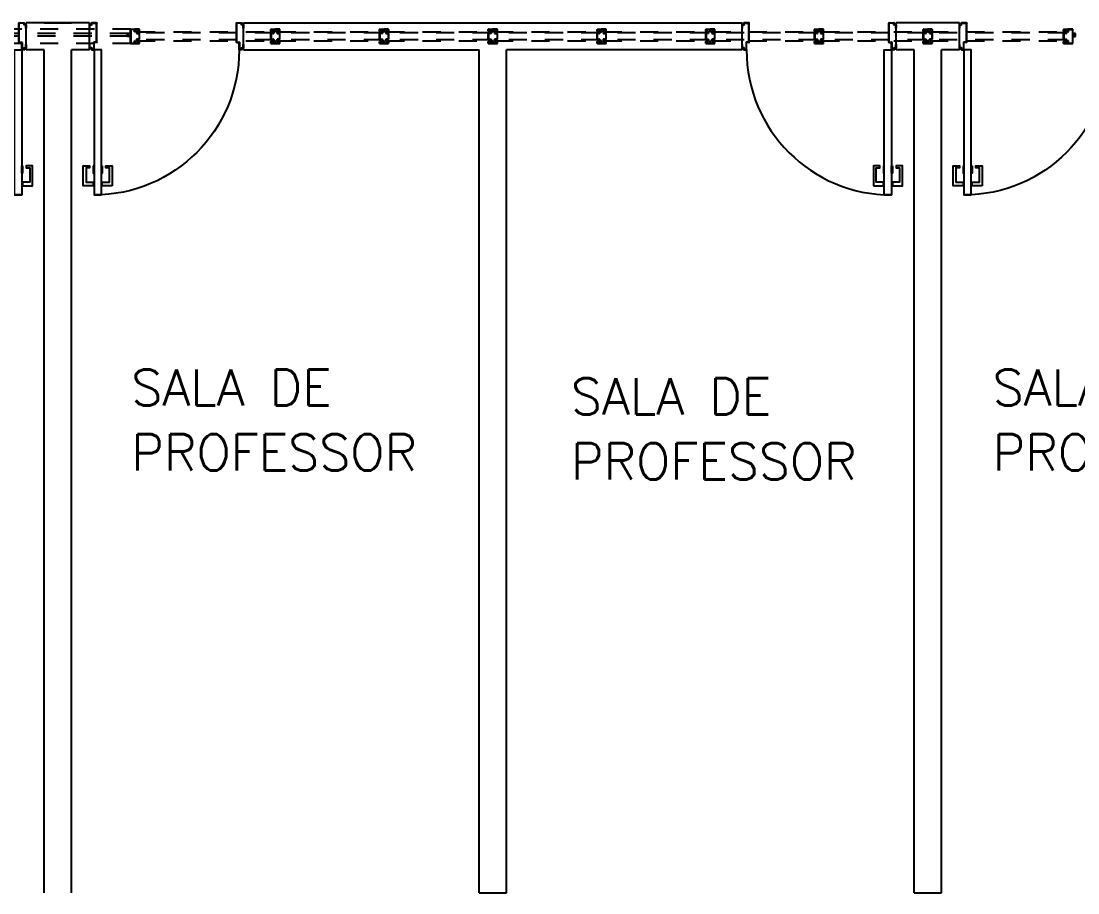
# Model space of a CAD drawing. Header units: millimetres. Extents: x 2801 to 3319, y 1187 to 1422.
# Drawn here: x 3156.15 to 3161.98, y 1268.75 to 1273.56 of the extents above; entities that cross this region are included whole.
import ezdxf

# ---------------------------------------------------------------- set-up
doc = ezdxf.new("R2010")
doc.units = ezdxf.units.MM
doc.linetypes.add('HIDDEN', pattern=[0.375, 0.25, -0.125])
for name, color, linetype in [('AR-ALV', 2, 'Continuous'), ('AR-ESQ', 1, 'Continuous'), ('AR-PORTA', 1, 'Continuous'), ('AR-TALUDE', 1, 'Continuous'), ('DT-ESQ-PROJ', 1, 'HIDDEN'), ('maçaneta', 1, 'Continuous'), ('mov', 1, 'Continuous'), ('PM-PERFIL U-C', 2, 'Continuous'), ('pm1', 2, 'Continuous'), ('TEXTO', 2, 'Continuous')]:
    doc.layers.add(name, color=color, linetype=linetype)
doc.styles.add('UNB-100', font='simplex.shx', dxfattribs={"height": 0.2})

# ---------------------------------------------------------------- blocks, each defined once
blk = doc.blocks.new('EF142-P')
at = {"layer": 'DT-ESQ-PROJ', "color": 1, "ltscale": 0.1}
for points in [[(0.025, -0.1035), (0.025, -0.1135, -0.414214), (0.0235, -0.115), (0.0015, -0.115, -0.414214), (0, -0.1135), (0, -0.1), (0.0015, -0.1), (0.0015, -0.113, 0.414214), (0.002, -0.1135), (0.023, -0.1135, 0.414214), (0.0235, -0.113), (0.0235, -0.1035), (0.0105, -0.1035, -0.414214), (0.009, -0.102), (0.009, -0.092, -0.414214), (0.0105, -0.0905), (0.0235, -0.0905), (0.0235, -0.0595), (0.0105, -0.0595, -0.414214), (0.009, -0.058), (0.009, -0.048, -0.414214), (0.0105, -0.0465), (0.0235, -0.0465), (0.0235, -0.037, 0.414214), (0.023, -0.0365), (0.002, -0.0365, 0.414214), (0.0015, -0.037), (0.0015, -0.05), (0, -0.05), (0, -0.0365, -0.414214), (0.0015, -0.035), (0.0235, -0.035, -0.414214), (0.025, -0.0365), (0.025, -0.0465, -0.414214), (0.0235, -0.048), (0.0105, -0.048), (0.0105, -0.058), (0.0235, -0.058), (0.0235, -0.058, -0.414214), (0.025, -0.0595), (0.025, -0.0905, -0.414214), (0.0235, -0.092), (0.0235, -0.092), (0.0105, -0.092), (0.0105, -0.102), (0.0235, -0.102, -0.414214)], [(0.75, -0.1035), (0.75, -0.1135, 0.414214), (0.7515, -0.115), (0.7735, -0.115, 0.414214), (0.775, -0.1135), (0.775, -0.1), (0.7735, -0.1), (0.7735, -0.113, -0.414214), (0.773, -0.1135), (0.752, -0.1135, -0.414214), (0.7515, -0.113), (0.7515, -0.1035), (0.7645, -0.1035, 0.414214), (0.766, -0.102), (0.766, -0.092, 0.414214), (0.7645, -0.0905), (0.7515, -0.0905), (0.7515, -0.0595), (0.7645, -0.0595, 0.414214), (0.766, -0.058), (0.766, -0.048, 0.414214), (0.7645, -0.0465), (0.7515, -0.0465), (0.7515, -0.037, -0.414214), (0.752, -0.0365), (0.773, -0.0365, -0.414214), (0.7735, -0.037), (0.7735, -0.05), (0.775, -0.05), (0.775, -0.0365, 0.414214), (0.7735, -0.035), (0.7515, -0.035, 0.414214), (0.75, -0.0365), (0.75, -0.0465, 0.414214), (0.7515, -0.048), (0.7645, -0.048), (0.7645, -0.058), (0.7515, -0.058), (0.7515, -0.058, 0.414214), (0.75, -0.0595), (0.75, -0.0905, 0.414214), (0.7515, -0.092), (0.7515, -0.092), (0.7645, -0.092), (0.7645, -0.102), (0.7515, -0.102, 0.414214)], [(0.8, -0.1035), (0.8, -0.1135, -0.414214), (0.7985, -0.115), (0.7765, -0.115, -0.414214), (0.775, -0.1135), (0.775, -0.1), (0.7765, -0.1), (0.7765, -0.113, 0.414214), (0.777, -0.1135), (0.798, -0.1135, 0.414214), (0.7985, -0.113), (0.7985, -0.1035), (0.7855, -0.1035, -0.414214), (0.784, -0.102), (0.784, -0.092, -0.414214), (0.7855, -0.0905), (0.7985, -0.0905), (0.7985, -0.0595), (0.7855, -0.0595, -0.414214), (0.784, -0.058), (0.784, -0.048, -0.414214), (0.7855, -0.0465), (0.7985, -0.0465), (0.7985, -0.037, 0.414214), (0.798, -0.0365), (0.777, -0.0365, 0.414214), (0.7765, -0.037), (0.7765, -0.05), (0.775, -0.05), (0.775, -0.0365, -0.414214), (0.7765, -0.035), (0.7985, -0.035, -0.414214), (0.8, -0.0365), (0.8, -0.0465, -0.414214), (0.7985, -0.048), (0.7855, -0.048), (0.7855, -0.058), (0.7985, -0.058), (0.7985, -0.058, -0.414214), (0.8, -0.0595), (0.8, -0.0905, -0.414214), (0.7985, -0.092), (0.7985, -0.092), (0.7855, -0.092), (0.7855, -0.102), (0.7985, -0.102, -0.414214)], [(1.35, -0.1035), (1.35, -0.1135, 0.414214), (1.3515, -0.115), (1.3735, -0.115, 0.414214), (1.375, -0.1135), (1.375, -0.1), (1.3735, -0.1), (1.3735, -0.113, -0.414214), (1.373, -0.1135), (1.352, -0.1135, -0.414214), (1.3515, -0.113), (1.3515, -0.1035), (1.3645, -0.1035, 0.414214), (1.366, -0.102), (1.366, -0.092, 0.414214), (1.3645, -0.0905), (1.3515, -0.0905), (1.3515, -0.0595), (1.3645, -0.0595, 0.414214), (1.366, -0.058), (1.366, -0.048, 0.414214), (1.3645, -0.0465), (1.3515, -0.0465), (1.3515, -0.037, -0.414214), (1.352, -0.0365), (1.373, -0.0365, -0.414214), (1.3735, -0.037), (1.3735, -0.05), (1.375, -0.05), (1.375, -0.0365, 0.414214), (1.3735, -0.035), (1.3515, -0.035, 0.414214), (1.35, -0.0365), (1.35, -0.0465, 0.414214), (1.3515, -0.048), (1.3645, -0.048), (1.3645, -0.058), (1.3515, -0.058), (1.3515, -0.058, 0.414214), (1.35, -0.0595), (1.35, -0.0905, 0.414214), (1.3515, -0.092), (1.3515, -0.092), (1.3645, -0.092), (1.3645, -0.102), (1.3515, -0.102, 0.414214)], [(1.4, -0.1035), (1.4, -0.1135, -0.414214), (1.3985, -0.115), (1.3765, -0.115, -0.414214), (1.375, -0.1135), (1.375, -0.1), (1.3765, -0.1), (1.3765, -0.113, 0.414214), (1.377, -0.1135), (1.398, -0.1135, 0.414214), (1.3985, -0.113), (1.3985, -0.1035), (1.3855, -0.1035, -0.414214), (1.384, -0.102), (1.384, -0.092, -0.414214), (1.3855, -0.0905), (1.3985, -0.0905), (1.3985, -0.0595), (1.3855, -0.0595, -0.414214), (1.384, -0.058), (1.384, -0.048, -0.414214), (1.3855, -0.0465), (1.3985, -0.0465), (1.3985, -0.037, 0.414214), (1.398, -0.0365), (1.377, -0.0365, 0.414214), (1.3765, -0.037), (1.3765, -0.05), (1.375, -0.05), (1.375, -0.0365, -0.414214), (1.3765, -0.035), (1.3985, -0.035, -0.414214), (1.4, -0.0365), (1.4, -0.0465, -0.414214), (1.3985, -0.048), (1.3855, -0.048), (1.3855, -0.058), (1.3985, -0.058), (1.3985, -0.058, -0.414214), (1.4, -0.0595), (1.4, -0.0905, -0.414214), (1.3985, -0.092), (1.3985, -0.092), (1.3855, -0.092), (1.3855, -0.102), (1.3985, -0.102, -0.414214)], [(1.95, -0.1035), (1.95, -0.1135, 0.414214), (1.9515, -0.115), (1.9735, -0.115, 0.414214), (1.975, -0.1135), (1.975, -0.1), (1.9735, -0.1), (1.9735, -0.113, -0.414214), (1.973, -0.1135), (1.952, -0.1135, -0.414214), (1.9515, -0.113), (1.9515, -0.1035), (1.9645, -0.1035, 0.414214), (1.966, -0.102), (1.966, -0.092, 0.414214), (1.9645, -0.0905), (1.9515, -0.0905), (1.9515, -0.0595), (1.9645, -0.0595, 0.414214), (1.966, -0.058), (1.966, -0.048, 0.414214), (1.9645, -0.0465), (1.9515, -0.0465), (1.9515, -0.037, -0.414214), (1.952, -0.0365), (1.973, -0.0365, -0.414214), (1.9735, -0.037), (1.9735, -0.05), (1.975, -0.05), (1.975, -0.0365, 0.414214), (1.9735, -0.035), (1.9515, -0.035, 0.414214), (1.95, -0.0365), (1.95, -0.0465, 0.414214), (1.9515, -0.048), (1.9645, -0.048), (1.9645, -0.058), (1.9515, -0.058), (1.9515, -0.058, 0.414214), (1.95, -0.0595), (1.95, -0.0905, 0.414214), (1.9515, -0.092), (1.9515, -0.092), (1.9645, -0.092), (1.9645, -0.102), (1.9515, -0.102, 0.414214)], [(2, -0.1035), (2, -0.1135, -0.414214), (1.9985, -0.115), (1.9765, -0.115, -0.414214), (1.975, -0.1135), (1.975, -0.1), (1.9765, -0.1), (1.9765, -0.113, 0.414214), (1.977, -0.1135), (1.998, -0.1135, 0.414214), (1.9985, -0.113), (1.9985, -0.1035), (1.9855, -0.1035, -0.414214), (1.984, -0.102), (1.984, -0.092, -0.414214), (1.9855, -0.0905), (1.9985, -0.0905), (1.9985, -0.0595), (1.9855, -0.0595, -0.414214), (1.984, -0.058), (1.984, -0.048, -0.414214), (1.9855, -0.0465), (1.9985, -0.0465), (1.9985, -0.037, 0.414214), (1.998, -0.0365), (1.977, -0.0365, 0.414214), (1.9765, -0.037), (1.9765, -0.05), (1.975, -0.05), (1.975, -0.0365, -0.414214), (1.9765, -0.035), (1.9985, -0.035, -0.414214), (2, -0.0365), (2, -0.0465, -0.414214), (1.9985, -0.048), (1.9855, -0.048), (1.9855, -0.058), (1.9985, -0.058), (1.9985, -0.058, -0.414214), (2, -0.0595), (2, -0.0905, -0.414214), (1.9985, -0.092), (1.9985, -0.092), (1.9855, -0.092), (1.9855, -0.102), (1.9985, -0.102, -0.414214)], [(2.55, -0.1035), (2.55, -0.1135, 0.414214), (2.5515, -0.115), (2.5735, -0.115, 0.414214), (2.575, -0.1135), (2.575, -0.1), (2.5735, -0.1), (2.5735, -0.113, -0.414214), (2.573, -0.1135), (2.552, -0.1135, -0.414214), (2.5515, -0.113), (2.5515, -0.1035), (2.5645, -0.1035, 0.414214), (2.566, -0.102), (2.566, -0.092, 0.414214), (2.5645, -0.0905), (2.5515, -0.0905), (2.5515, -0.0595), (2.5645, -0.0595, 0.414214), (2.566, -0.058), (2.566, -0.048, 0.414214), (2.5645, -0.0465), (2.5515, -0.0465), (2.5515, -0.037, -0.414214), (2.552, -0.0365), (2.573, -0.0365, -0.414214), (2.5735, -0.037), (2.5735, -0.05), (2.575, -0.05), (2.575, -0.0365, 0.414214), (2.5735, -0.035), (2.5515, -0.035, 0.414214), (2.55, -0.0365), (2.55, -0.0465, 0.414214), (2.5515, -0.048), (2.5645, -0.048), (2.5645, -0.058), (2.5515, -0.058), (2.5515, -0.058, 0.414214), (2.55, -0.0595), (2.55, -0.0905, 0.414214), (2.5515, -0.092), (2.5515, -0.092), (2.5645, -0.092), (2.5645, -0.102), (2.5515, -0.102, 0.414214)], [(2.6, -0.1035), (2.6, -0.1135, -0.414214), (2.5985, -0.115), (2.5765, -0.115, -0.414214), (2.575, -0.1135), (2.575, -0.1), (2.5765, -0.1), (2.5765, -0.113, 0.414214), (2.577, -0.1135), (2.598, -0.1135, 0.414214), (2.5985, -0.113), (2.5985, -0.1035), (2.5855, -0.1035, -0.414214), (2.584, -0.102), (2.584, -0.092, -0.414214), (2.5855, -0.0905), (2.5985, -0.0905), (2.5985, -0.0595), (2.5855, -0.0595, -0.414214), (2.584, -0.058), (2.584, -0.048, -0.414214), (2.5855, -0.0465), (2.5985, -0.0465), (2.5985, -0.037, 0.414214), (2.598, -0.0365), (2.577, -0.0365, 0.414214), (2.5765, -0.037), (2.5765, -0.05), (2.575, -0.05), (2.575, -0.0365, -0.414214), (2.5765, -0.035), (2.5985, -0.035, -0.414214), (2.6, -0.0365), (2.6, -0.0465, -0.414214), (2.5985, -0.048), (2.5855, -0.048), (2.5855, -0.058), (2.5985, -0.058), (2.5985, -0.058, -0.414214), (2.6, -0.0595), (2.6, -0.0905, -0.414214), (2.5985, -0.092), (2.5985, -0.092), (2.5855, -0.092), (2.5855, -0.102), (2.5985, -0.102, -0.414214)], [(3.15, -0.1035), (3.15, -0.1135, 0.414214), (3.1515, -0.115), (3.1735, -0.115, 0.414214), (3.175, -0.1135), (3.175, -0.1), (3.1735, -0.1), (3.1735, -0.113, -0.414214), (3.173, -0.1135), (3.152, -0.1135, -0.414214), (3.1515, -0.113), (3.1515, -0.1035), (3.1645, -0.1035, 0.414214), (3.166, -0.102), (3.166, -0.092, 0.414214), (3.1645, -0.0905), (3.1515, -0.0905), (3.1515, -0.0595), (3.1645, -0.0595, 0.414214), (3.166, -0.058), (3.166, -0.048, 0.414214), (3.1645, -0.0465), (3.1515, -0.0465), (3.1515, -0.037, -0.414214), (3.152, -0.0365), (3.173, -0.0365, -0.414214), (3.1735, -0.037), (3.1735, -0.05), (3.175, -0.05), (3.175, -0.0365, 0.414214), (3.1735, -0.035), (3.1515, -0.035, 0.414214), (3.15, -0.0365), (3.15, -0.0465, 0.414214), (3.1515, -0.048), (3.1645, -0.048), (3.1645, -0.058), (3.1515, -0.058), (3.1515, -0.058, 0.414214), (3.15, -0.0595), (3.15, -0.0905, 0.414214), (3.1515, -0.092), (3.1515, -0.092), (3.1645, -0.092), (3.1645, -0.102), (3.1515, -0.102, 0.414214)], [(3.2, -0.1035), (3.2, -0.1135, -0.414214), (3.1985, -0.115), (3.1765, -0.115, -0.414214), (3.175, -0.1135), (3.175, -0.1), (3.1765, -0.1), (3.1765, -0.113, 0.414214), (3.177, -0.1135), (3.198, -0.1135, 0.414214), (3.1985, -0.113), (3.1985, -0.1035), (3.1855, -0.1035, -0.414214), (3.184, -0.102), (3.184, -0.092, -0.414214), (3.1855, -0.0905), (3.1985, -0.0905), (3.1985, -0.0595), (3.1855, -0.0595, -0.414214), (3.184, -0.058), (3.184, -0.048, -0.414214), (3.1855, -0.0465), (3.1985, -0.0465), (3.1985, -0.037, 0.414214), (3.198, -0.0365), (3.177, -0.0365, 0.414214), (3.1765, -0.037), (3.1765, -0.05), (3.175, -0.05), (3.175, -0.0365, -0.414214), (3.1765, -0.035), (3.1985, -0.035, -0.414214), (3.2, -0.0365), (3.2, -0.0465, -0.414214), (3.1985, -0.048), (3.1855, -0.048), (3.1855, -0.058), (3.1985, -0.058), (3.1985, -0.058, -0.414214), (3.2, -0.0595), (3.2, -0.0905, -0.414214), (3.1985, -0.092), (3.1985, -0.092), (3.1855, -0.092), (3.1855, -0.102), (3.1985, -0.102, -0.414214)], [(3.75, -0.1035), (3.75, -0.1135, 0.414214), (3.7515, -0.115), (3.7735, -0.115, 0.414214), (3.775, -0.1135), (3.775, -0.1), (3.7735, -0.1), (3.7735, -0.113, -0.414214), (3.773, -0.1135), (3.752, -0.1135, -0.414214), (3.7515, -0.113), (3.7515, -0.1035), (3.7645, -0.1035, 0.414214), (3.766, -0.102), (3.766, -0.092, 0.414214), (3.7645, -0.0905), (3.7515, -0.0905), (3.7515, -0.0595), (3.7645, -0.0595, 0.414214), (3.766, -0.058), (3.766, -0.048, 0.414214), (3.7645, -0.0465), (3.7515, -0.0465), (3.7515, -0.037, -0.414214), (3.752, -0.0365), (3.773, -0.0365, -0.414214), (3.7735, -0.037), (3.7735, -0.05), (3.775, -0.05), (3.775, -0.0365, 0.414214), (3.7735, -0.035), (3.7515, -0.035, 0.414214), (3.75, -0.0365), (3.75, -0.0465, 0.414214), (3.7515, -0.048), (3.7645, -0.048), (3.7645, -0.058), (3.7515, -0.058), (3.7515, -0.058, 0.414214), (3.75, -0.0595), (3.75, -0.0905, 0.414214), (3.7515, -0.092), (3.7515, -0.092), (3.7645, -0.092), (3.7645, -0.102), (3.7515, -0.102, 0.414214)], [(3.8, -0.1035), (3.8, -0.1135, -0.414214), (3.7985, -0.115), (3.7765, -0.115, -0.414214), (3.775, -0.1135), (3.775, -0.1), (3.7765, -0.1), (3.7765, -0.113, 0.414214), (3.777, -0.1135), (3.798, -0.1135, 0.414214), (3.7985, -0.113), (3.7985, -0.1035), (3.7855, -0.1035, -0.414214), (3.784, -0.102), (3.784, -0.092, -0.414214), (3.7855, -0.0905), (3.7985, -0.0905), (3.7985, -0.0595), (3.7855, -0.0595, -0.414214), (3.784, -0.058), (3.784, -0.048, -0.414214), (3.7855, -0.0465), (3.7985, -0.0465), (3.7985, -0.037, 0.414214), (3.798, -0.0365), (3.777, -0.0365, 0.414214), (3.7765, -0.037), (3.7765, -0.05), (3.775, -0.05), (3.775, -0.0365, -0.414214), (3.7765, -0.035), (3.7985, -0.035, -0.414214), (3.8, -0.0365), (3.8, -0.0465, -0.414214), (3.7985, -0.048), (3.7855, -0.048), (3.7855, -0.058), (3.7985, -0.058), (3.7985, -0.058, -0.414214), (3.8, -0.0595), (3.8, -0.0905, -0.414214), (3.7985, -0.092), (3.7985, -0.092), (3.7855, -0.092), (3.7855, -0.102), (3.7985, -0.102, -0.414214)], [(4.35, -0.1035), (4.35, -0.1135, 0.414214), (4.3515, -0.115), (4.3735, -0.115, 0.414214), (4.375, -0.1135), (4.375, -0.1), (4.3735, -0.1), (4.3735, -0.113, -0.414214), (4.373, -0.1135), (4.352, -0.1135, -0.414214), (4.3515, -0.113), (4.3515, -0.1035), (4.3645, -0.1035, 0.414214), (4.366, -0.102), (4.366, -0.092, 0.414214), (4.3645, -0.0905), (4.3515, -0.0905), (4.3515, -0.0595), (4.3645, -0.0595, 0.414214), (4.366, -0.058), (4.366, -0.048, 0.414214), (4.3645, -0.0465), (4.3515, -0.0465), (4.3515, -0.037, -0.414214), (4.352, -0.0365), (4.373, -0.0365, -0.414214), (4.3735, -0.037), (4.3735, -0.05), (4.375, -0.05), (4.375, -0.0365, 0.414214), (4.3735, -0.035), (4.3515, -0.035, 0.414214), (4.35, -0.0365), (4.35, -0.0465, 0.414214), (4.3515, -0.048), (4.3645, -0.048), (4.3645, -0.058), (4.3515, -0.058), (4.3515, -0.058, 0.414214), (4.35, -0.0595), (4.35, -0.0905, 0.414214), (4.3515, -0.092), (4.3515, -0.092), (4.3645, -0.092), (4.3645, -0.102), (4.3515, -0.102, 0.414214)], [(4.4, -0.1035), (4.4, -0.1135, -0.414214), (4.3985, -0.115), (4.3765, -0.115, -0.414214), (4.375, -0.1135), (4.375, -0.1), (4.3765, -0.1), (4.3765, -0.113, 0.414214), (4.377, -0.1135), (4.398, -0.1135, 0.414214), (4.3985, -0.113), (4.3985, -0.1035), (4.3855, -0.1035, -0.414214), (4.384, -0.102), (4.384, -0.092, -0.414214), (4.3855, -0.0905), (4.3985, -0.0905), (4.3985, -0.0595), (4.3855, -0.0595, -0.414214), (4.384, -0.058), (4.384, -0.048, -0.414214), (4.3855, -0.0465), (4.3985, -0.0465), (4.3985, -0.037, 0.414214), (4.398, -0.0365), (4.377, -0.0365, 0.414214), (4.3765, -0.037), (4.3765, -0.05), (4.375, -0.05), (4.375, -0.0365, -0.414214), (4.3765, -0.035), (4.3985, -0.035, -0.414214), (4.4, -0.0365), (4.4, -0.0465, -0.414214), (4.3985, -0.048), (4.3855, -0.048), (4.3855, -0.058), (4.3985, -0.058), (4.3985, -0.058, -0.414214), (4.4, -0.0595), (4.4, -0.0905, -0.414214), (4.3985, -0.092), (4.3985, -0.092), (4.3855, -0.092), (4.3855, -0.102), (4.3985, -0.102, -0.414214)], [(5.125, -0.1035), (5.125, -0.1135, 0.414214), (5.1265, -0.115), (5.1485, -0.115, 0.414214), (5.15, -0.1135), (5.15, -0.1), (5.1485, -0.1), (5.1485, -0.113, -0.414214), (5.148, -0.1135), (5.127, -0.1135, -0.414214), (5.1265, -0.113), (5.1265, -0.1035), (5.1395, -0.1035, 0.414214), (5.141, -0.102), (5.141, -0.092, 0.414214), (5.1395, -0.0905), (5.1265, -0.0905), (5.1265, -0.0595), (5.1395, -0.0595, 0.414214), (5.141, -0.058), (5.141, -0.048, 0.414214), (5.1395, -0.0465), (5.1265, -0.0465), (5.1265, -0.037, -0.414214), (5.127, -0.0365), (5.148, -0.0365, -0.414214), (5.1485, -0.037), (5.1485, -0.05), (5.15, -0.05), (5.15, -0.0365, 0.414214), (5.1485, -0.035), (5.1265, -0.035, 0.414214), (5.125, -0.0365), (5.125, -0.0465, 0.414214), (5.1265, -0.048), (5.1395, -0.048), (5.1395, -0.058), (5.1265, -0.058), (5.1265, -0.058, 0.414214), (5.125, -0.0595), (5.125, -0.0905, 0.414214), (5.1265, -0.092), (5.1265, -0.092), (5.1395, -0.092), (5.1395, -0.102), (5.1265, -0.102, 0.414214)]]:
    blk.add_lwpolyline(points, format="xyb", close=True, dxfattribs=at)
for points in [[(0.7625, -0.056), (0.7625, -0.05), (0.0125, -0.05), (0.0125, -0.056)], [(1.3625, -0.056), (1.3625, -0.05), (0.7875, -0.05), (0.7875, -0.056)], [(1.9625, -0.056), (1.9625, -0.05), (1.3875, -0.05), (1.3875, -0.056)], [(2.5625, -0.056), (2.5625, -0.05), (1.9875, -0.05), (1.9875, -0.056)], [(3.1625, -0.056), (3.1625, -0.05), (2.5875, -0.05), (2.5875, -0.056)], [(3.7625, -0.056), (3.7625, -0.05), (3.1875, -0.05), (3.1875, -0.056)], [(4.3625, -0.056), (4.3625, -0.05), (3.7875, -0.05), (3.7875, -0.056)], [(5.1375, -0.056), (5.1375, -0.05), (4.3875, -0.05), (4.3875, -0.056)], [(0.7625, -0.094), (0.7625, -0.1), (0.0125, -0.1), (0.0125, -0.094)], [(1.3625, -0.094), (1.3625, -0.1), (0.7875, -0.1), (0.7875, -0.094)], [(1.9625, -0.094), (1.9625, -0.1), (1.3875, -0.1), (1.3875, -0.094)], [(2.5625, -0.094), (2.5625, -0.1), (1.9875, -0.1), (1.9875, -0.094)], [(3.1625, -0.094), (3.1625, -0.1), (2.5875, -0.1), (2.5875, -0.094)], [(3.7625, -0.094), (3.7625, -0.1), (3.1875, -0.1), (3.1875, -0.094)], [(4.3625, -0.094), (4.3625, -0.1), (3.7875, -0.1), (3.7875, -0.094)], [(5.1375, -0.094), (5.1375, -0.1), (4.3875, -0.1), (4.3875, -0.094)]]:
    blk.add_lwpolyline(points, close=True, dxfattribs=at)
blk = doc.blocks.new('EF02A-P')
at = {"layer": 'DT-ESQ-PROJ', "color": 1, "ltscale": 0.1}
for p, q in [((0.0235, 0.115), (0.8265, 0.115)), ((0.0385, 0.0735), (0.8115, 0.0735)), ((0.0385, 0.0585), (0.8115, 0.0585)), ((0.0235, 0.035), (0.8265, 0.035))]:
    blk.add_line(p, q, dxfattribs=at)
for points in [[(0.025, 0.0984), (0.025, 0.0765), (0.0385, 0.0765, -1), (0.0385, 0.0735), (0.025, 0.0735), (0.025, 0.0365, -0.414214), (0.0235, 0.035), (0.0015, 0.035, -0.414214), (0, 0.0365), (0, 0.05), (0.0015, 0.05), (0.0015, 0.0365), (0.0235, 0.0365), (0.0235, 0.0735, -0.414214), (0.025, 0.075, -0.414214), (0.0235, 0.0765), (0.0235, 0.0984), (0.0235, 0.1135), (0.0015, 0.1135), (0.0015, 0.1), (0, 0.1), (0, 0.1135, -0.414214), (0.0015, 0.115), (0.0235, 0.115, -0.414214), (0.025, 0.1135)], [(0.039, 0.0585), (0.0255, 0.0585), (0.0255, 0.06), (0.039, 0.06), (0.039, 0.072), (0.0255, 0.072), (0.0255, 0.0735), (0.039, 0.0735, -0.414214), (0.0405, 0.072), (0.0405, 0.06, -0.414214)], [(0.811, 0.0585), (0.8245, 0.0585), (0.8245, 0.06), (0.811, 0.06), (0.811, 0.072), (0.8245, 0.072), (0.8245, 0.0735), (0.811, 0.0735, 0.414214), (0.8095, 0.072), (0.8095, 0.06, 0.414214)], [(0.825, 0.0984), (0.825, 0.0765), (0.8115, 0.0765, 1), (0.8115, 0.0735), (0.825, 0.0735), (0.825, 0.0365, 0.414214), (0.8265, 0.035), (0.8485, 0.035, 0.414214), (0.85, 0.0365), (0.85, 0.05), (0.8485, 0.05), (0.8485, 0.0365), (0.8265, 0.0365), (0.8265, 0.0735, 0.414214), (0.825, 0.075, 0.414214), (0.8265, 0.0765), (0.8265, 0.0984), (0.8265, 0.1135), (0.8485, 0.1135), (0.8485, 0.1), (0.85, 0.1), (0.85, 0.1135, 0.414214), (0.8485, 0.115), (0.8265, 0.115, 0.414214), (0.825, 0.1135)]]:
    blk.add_lwpolyline(points, format="xyb", close=True, dxfattribs=at)
for points in [[(0.025, 0.075), (0.0385, 0.075)], [(0.8115, 0.075), (0.825, 0.075)]]:
    blk.add_lwpolyline(points, dxfattribs=at)
blk = doc.blocks.new('PM3C')
at = {"layer": 'maçaneta'}
for points in [[(0.02, 0.9), (-0.035, 0.9), (-0.035, 0.79), (0, 0.79), (0, 0.8), (-0.02, 0.8), (-0.02, 0.8785, -0.414214), (-0.0185, 0.88), (0.02, 0.88)], [(0.125, 0.9), (0.07, 0.9), (0.07, 0.88), (0.1085, 0.88, -0.414214), (0.11, 0.8785), (0.11, 0.8), (0.09, 0.8), (0.09, 0.79), (0.125, 0.79)]]:
    blk.add_lwpolyline(points, format="xyb", close=True, dxfattribs=at)
for points in [[(0.02, 0.79), (0.02, 0.83), (0.025, 0.83), (0.025, 0.79)], [(0.07, 0.79), (0.07, 0.83), (0.065, 0.83), (0.065, 0.79)]]:
    blk.add_lwpolyline(points, close=True, dxfattribs=at)
at = {"layer": 'mov'}
blk.add_arc((0.025, 0.15), 0.8, 0, 90, dxfattribs=at)
at = {"layer": 'PM-PERFIL U-C'}
for p, q in [((0, 0.12), (0, 0.1385)), ((0.002, 0.12), (0, 0.12)), ((0.0015, 0.14), (0.01, 0.14)), ((0.002, 0.138), (0.002, 0.12)), ((0.0105, 0.138), (0.002, 0.138)), ((0.01, 0.14), (0.01, 0.1485)), ((0.0115, 0.15), (0.0235, 0.15)), ((0.012, 0.148), (0.012, 0.1395)), ((0.023, 0.148), (0.012, 0.148)), ((0.023, 0.1085), (0.023, 0.148)), ((0.025, 0.1485), (0.025, 0.109)), ((0.825, 0.1485), (0.825, 0.109)), ((0.8385, 0.15), (0.8265, 0.15)), ((0.827, 0.148), (0.838, 0.148)), ((0.827, 0.1085), (0.827, 0.148)), ((0.838, 0.148), (0.838, 0.1395)), ((0.8395, 0.138), (0.848, 0.138)), ((0.84, 0.14), (0.84, 0.1485)), ((0.8485, 0.14), (0.84, 0.14)), ((0.848, 0.138), (0.848, 0.12)), ((0.848, 0.12), (0.85, 0.12)), ((0.85, 0.12), (0.85, 0.1385)), ((0.038, 0.107), (0.0245, 0.107)), ((0.0385, 0.109), (0.025, 0.109)), ((0.038, 0.107), (0.038, 0.002)), ((0.04, 0.1075), (0.04, 0.0015)), ((0.81, 0.1075), (0.81, 0.0015)), ((0.8115, 0.109), (0.825, 0.109)), ((0.812, 0.107), (0.8255, 0.107)), ((0.812, 0.107), (0.812, 0.002)), ((0, 0.03), (0.002, 0.03)), ((0, 0.0115), (0, 0.03)), ((0.01, 0.01), (0.0015, 0.01)), ((0.002, 0.03), (0.002, 0.012)), ((0.002, 0.012), (0.0105, 0.012)), ((0.01, 0.0015), (0.01, 0.01)), ((0.0385, 0), (0.0115, 0)), ((0.012, 0.0105), (0.012, 0.002)), ((0.012, 0.002), (0.038, 0.002)), ((0.8115, 0), (0.8385, 0)), ((0.838, 0.002), (0.812, 0.002)), ((0.838, 0.0105), (0.838, 0.002)), ((0.848, 0.012), (0.8395, 0.012)), ((0.84, 0.0015), (0.84, 0.01)), ((0.84, 0.01), (0.8485, 0.01)), ((0.85, 0.03), (0.848, 0.03)), ((0.848, 0.03), (0.848, 0.012)), ((0.85, 0.0115), (0.85, 0.03))]:
    blk.add_line(p, q, dxfattribs=at)
for centre, start, end in [((0.0015, 0.1385), 90, 180), ((0.0115, 0.1485), 90, 180), ((0.0105, 0.1395), 270, 0), ((0.0235, 0.1485), 360, 90), ((0.8265, 0.1485), 90, 180), ((0.8395, 0.1395), 180, 270), ((0.8385, 0.1485), 0, 90), ((0.8485, 0.1385), 0, 90), ((0.0245, 0.1085), 180, 270), ((0.0385, 0.1075), 0, 90), ((0.8115, 0.1075), 90, 180), ((0.8255, 0.1085), 270, 0), ((0.0015, 0.0115), 180, 270), ((0.0115, 0.0015), 180, 270), ((0.0105, 0.0105), 0, 90), ((0.0385, 0.0015), 269.93864, 0), ((0.8115, 0.0015), 180, 270.06136), ((0.8395, 0.0105), 90, 180), ((0.8385, 0.0015), 270, 0), ((0.8485, 0.0115), 270, 0)]:
    blk.add_arc(centre, 0.0015, start, end, dxfattribs=at)
at = {"layer": 'pm1'}
blk.add_lwpolyline([(0.065, 0.95), (0.065, 0.15), (0.025, 0.15), (0.025, 0.95)], close=True, dxfattribs=at)

msp = doc.modelspace()

# ---------------------------------------------------------------- linework, layer by layer
at = {"layer": 'AR-ALV'}
for p, q in [((3156.5249, 1273.5498), (3156.1749, 1273.5498)), ((3156.1749, 1273.3998), (3156.1749, 1273.5498)), ((3156.2749, 1273.5498), (3156.4249, 1273.5498)), ((3156.5249, 1273.3998), (3156.5249, 1273.5498)), ((3157.3749, 1273.5498), (3160.1249, 1273.5498)), ((3157.3749, 1273.3998), (3157.3749, 1273.5498)), ((3160.1249, 1273.3998), (3160.1249, 1273.5498)), ((3161.3249, 1273.5498), (3160.9749, 1273.5498)), ((3160.9749, 1273.3998), (3160.9749, 1273.5498)), ((3161.3249, 1273.3998), (3161.3249, 1273.5498)), ((3156.2749, 1273.3998), (3156.1749, 1273.3998)), ((3156.2749, 1268.7498), (3156.2749, 1273.3998)), ((3156.4249, 1268.7498), (3156.4249, 1273.3998)), ((3156.5249, 1273.3998), (3156.4249, 1273.3998)), ((3157.3749, 1273.3998), (3158.6749, 1273.3998)), ((3158.6749, 1268.7498), (3158.6749, 1273.3998)), ((3158.8249, 1268.7498), (3158.8249, 1273.3998)), ((3160.1249, 1273.3998), (3158.8249, 1273.3998)), ((3161.0749, 1273.3998), (3160.9749, 1273.3998)), ((3161.0749, 1268.7498), (3161.0749, 1273.3998)), ((3161.2249, 1268.7498), (3161.2249, 1273.3998)), ((3161.3249, 1273.3998), (3161.2249, 1273.3998)), ((3158.6749, 1268.7498), (3158.8249, 1268.7498)), ((3161.0749, 1268.7498), (3161.2249, 1268.7498))]:
    msp.add_line(p, q, dxfattribs=at)
at = {"layer": 'AR-TALUDE'}
msp.add_open_spline([(3124.3675, 1268.2584), (3124.8707, 1261.7606), (3127.5572, 1246.7648), (3144.9417, 1233.6191), (3156.1673, 1236.3321), (3164.4484, 1242.0317), (3171.6254, 1254.5339), (3176.6316, 1265.464), (3181.1956, 1274.1782), (3183.2408, 1280.0816)], degree=3, knots=[0.874603, 0.874603, 0.874603, 0.874603, 13.033613, 24.300817, 33.994288, 45.623477, 57.311406, 66.544355, 85.146679, 85.146679, 85.146679, 85.146679], dxfattribs=at)

# ---------------------------------------------------------------- block references
at = {"layer": 'AR-ESQ', "rotation": 180}
for name, p in [('EF02A-P', (3156.7749, 1273.5498)), ('EF142-P', (3161.9249, 1273.3998)), ('EF02A-P', (3162.7749, 1273.5498))]:
    msp.add_blockref(name, p, dxfattribs=at)
at = {"layer": 'AR-PORTA', "rotation": 180}
for p in [(3156.1749, 1273.5498), (3160.9749, 1273.5498)]:
    msp.add_blockref('PM3C', p, dxfattribs=at)
at = {"layer": 'AR-PORTA', "xscale": -1, "rotation": 180}
for p in [(3156.5249, 1273.5498), (3161.3249, 1273.5498)]:
    msp.add_blockref('PM3C', p, dxfattribs=at)

# ---------------------------------------------------------------- texts
at = {"layer": 'TEXTO', "style": 'UNB-100'}
for s, p in [('SALA DE', (3156.755, 1271.4376)), ('SALA DE', (3161.5081, 1271.4376)), ('SALA DE', (3159.1807, 1271.3885)), ('PROFESSOR', (3156.755, 1271.0795)), ('PROFESSOR', (3161.5081, 1271.0795)), ('PROFESSOR', (3159.1807, 1271.0304))]:
    msp.add_text(s, height=0.2, dxfattribs=at).set_placement(p)

doc.saveas('drawing.dxf')
